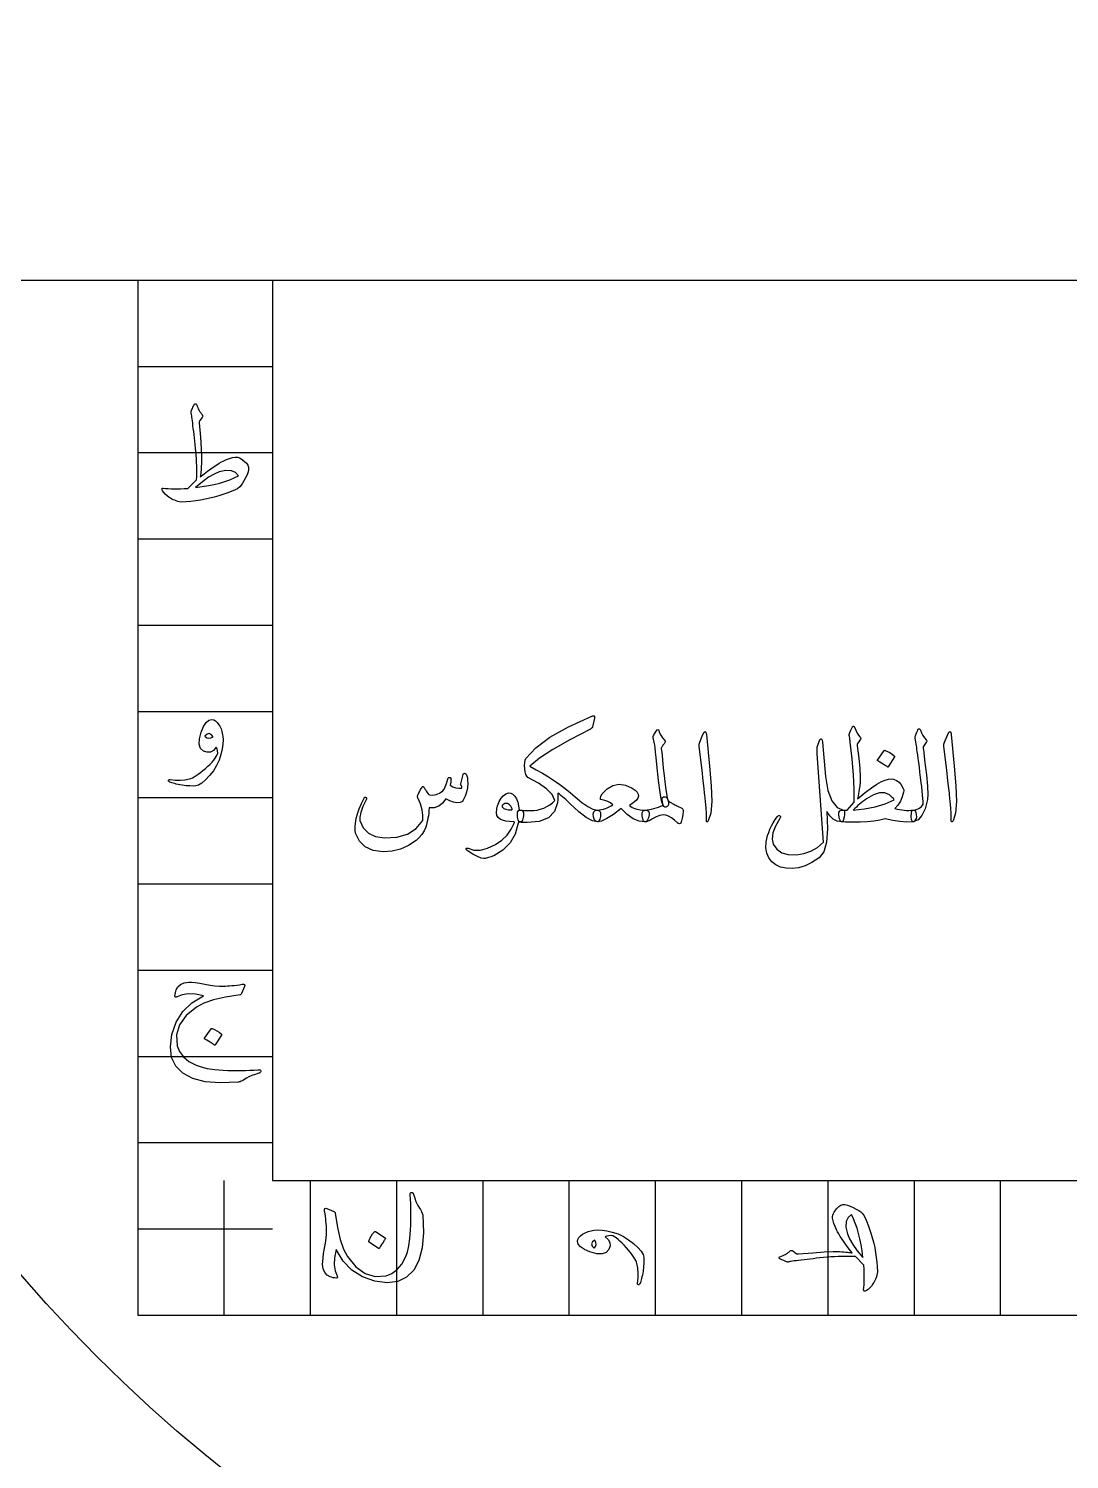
# Model space of a CAD drawing. Header units: millimetres. Extents: x -75 to 75, y -75 to 98.
# Drawn here: x -38.06 to -3.45, y -39.22 to 8.37 of the extents above; entities that cross this region are included whole.
import ezdxf

# ---------------------------------------------------------------- set-up
doc = ezdxf.new("R2010")
doc.units = ezdxf.units.MM
for name, color, linetype in [('CUT_OUTER', 1, 'Continuous'), ('ENGRAVE', 7, 'Continuous'), ('TEXT', 5, 'Continuous')]:
    doc.layers.add(name, color=color, linetype=linetype)

msp = doc.modelspace()

# ---------------------------------------------------------------- linework, layer by layer
at = {"layer": 'CUT_OUTER'}
msp.add_arc((0, 0), 75, 178.943758, 5.27344, dxfattribs=at)
at = {"layer": 'ENGRAVE'}
for points in [[(-50.625, 0), (50.625, 0)], [(-34.425, 0), (-34.425, -34.425), (34.425, -34.425), (34.425, 0)], [(-34.425, 0), (-29.9498, 0)], [(-29.9498, 0), (-29.9498, -29.9498), (29.9498, -29.9498), (29.9498, 0)], [(-34.425, -2.8688), (-29.9498, -2.8688)], [(-34.425, -5.7375), (-29.9498, -5.7375)], [(-34.425, -8.6063), (-29.9498, -8.6063)], [(-34.425, -11.475), (-29.9498, -11.475)], [(-34.425, -14.3438), (-29.9498, -14.3438)], [(-34.425, -17.2125), (-29.9498, -17.2125)], [(-34.425, -20.0813), (-29.9498, -20.0813)], [(-34.425, -22.95), (-29.9498, -22.95)], [(-34.425, -25.8188), (-29.9498, -25.8188)], [(-34.425, -28.6875), (-29.9498, -28.6875)], [(-31.5563, -34.425), (-31.5563, -29.9498)], [(-28.6875, -34.425), (-28.6875, -29.9498)], [(-25.8188, -34.425), (-25.8188, -29.9498)], [(-22.95, -34.425), (-22.95, -29.9498)], [(-20.0813, -34.425), (-20.0813, -29.9498)], [(-17.2125, -34.425), (-17.2125, -29.9498)], [(-14.3438, -34.425), (-14.3438, -29.9498)], [(-11.475, -34.425), (-11.475, -29.9498)], [(-8.6063, -34.425), (-8.6063, -29.9498)], [(-5.7375, -34.425), (-5.7375, -29.9498)], [(-34.425, -31.5563), (-29.9498, -31.5563)]]:
    msp.add_lwpolyline(points, dxfattribs=at)
for radius in [73.5, 73.5, 71.5312, 67.875, 67.875, 64.9875, 59.625, 59.625, 56.475, 50.625, 50.625]:
    msp.add_circle((0, 0), radius, dxfattribs=at)
at = {"layer": 'TEXT'}
for points in [[(-32.6508, -4.3533), (-32.6302, -4.3062), (-32.6118, -4.2645), (-32.5956, -4.2283), (-32.5815, -4.1974), (-32.5698, -4.1722), (-32.5609, -4.153), (-32.5547, -4.1398), (-32.5512, -4.1324), (-32.5439, -4.123), (-32.5349, -4.1162), (-32.5244, -4.1121), (-32.5122, -4.1108), (-32.5022, -4.1124), (-32.4938, -4.1173), (-32.487, -4.1254), (-32.4819, -4.1368), (-32.4591, -4.192), (-32.4386, -4.2407), (-32.4202, -4.2829), (-32.4039, -4.3187), (-32.3946, -4.3344), (-32.3839, -4.3512), (-32.3718, -4.369), (-32.3584, -4.388), (-32.3434, -4.408), (-32.3265, -4.4291), (-32.3077, -4.4513), (-32.287, -4.4746), (-32.274, -4.4981), (-32.2697, -4.5211), (-32.274, -4.5436), (-32.287, -4.5655), (-32.3693, -4.6738), (-32.3804, -4.6914), (-32.3877, -4.7095), (-32.3912, -4.7282), (-32.3909, -4.7474), (-32.3487, -5.2241), (-32.3216, -5.6104), (-32.3097, -5.9062), (-32.313, -6.1117), (-32.3174, -6.1884), (-32.3222, -6.2584), (-32.3272, -6.3216), (-32.3325, -6.378), (-32.338, -6.4279), (-32.3438, -6.4717), (-32.3499, -6.5092), (-32.3563, -6.5404), (-32.2268, -6.4413), (-32.1067, -6.352), (-31.9961, -6.2724), (-31.895, -6.2026), (-31.8037, -6.1422), (-31.7223, -6.0911), (-31.651, -6.0491), (-31.5897, -6.0164), (-31.4806, -5.9677), (-31.3786, -5.9298), (-31.2836, -5.9027), (-31.1956, -5.8865), (-31.149, -5.8851), (-31.1003, -5.894), (-31.0494, -5.9133), (-30.9964, -5.9428), (-30.8914, -6.0172), (-30.8145, -6.0889), (-30.7658, -6.1579), (-30.7452, -6.2243), (-30.7465, -6.2982), (-30.7636, -6.3813), (-30.7963, -6.4736), (-30.8448, -6.5751), (-30.8989, -6.6749), (-30.9487, -6.758), (-30.9942, -6.8244), (-31.0354, -6.8739), (-31.1198, -6.9364), (-31.2649, -7.0071), (-31.4706, -7.0858), (-31.737, -7.1727), (-31.8854, -7.2158), (-32.0363, -7.2539), (-32.1897, -7.2872), (-32.3455, -7.3156), (-32.5031, -7.3395), (-32.6621, -7.359), (-32.8225, -7.3741), (-32.9843, -7.3849), (-33.0434, -7.373), (-33.0996, -7.359), (-33.1528, -7.3427), (-33.203, -7.3243), (-33.2507, -7.3037), (-33.2966, -7.281), (-33.3406, -7.2561), (-33.3827, -7.229), (-33.4566, -7.1749), (-33.518, -7.1208), (-33.567, -7.0666), (-33.6036, -7.0125), (-33.6236, -6.9676), (-33.6274, -6.9367), (-33.6149, -6.9199), (-33.5863, -6.9172), (-33.5052, -6.9268), (-33.4179, -6.934), (-33.3244, -6.9387), (-33.2246, -6.941), (-33.1187, -6.9409), (-33.0065, -6.9383), (-32.888, -6.9333), (-32.7634, -6.9259), (-32.4775, -6.6444), (-32.4723, -6.5312), (-32.4694, -6.417), (-32.469, -6.3017), (-32.471, -6.1853), (-32.4752, -6.0675), (-32.4813, -5.9482), (-32.4893, -5.8272), (-32.4992, -5.7046), (-32.5103, -5.5832), (-32.5219, -5.4658), (-32.5341, -5.3525), (-32.5468, -5.2433), (-32.5596, -5.1379), (-32.5717, -5.036), (-32.5834, -4.9376), (-32.5945, -4.8427), (-32.6049, -4.7549), (-32.6145, -4.6776), (-32.6233, -4.6109), (-32.6313, -4.5547), (-32.6385, -4.5088), (-32.6448, -4.473), (-32.6504, -4.4471), (-32.6551, -4.4313), (-32.6581, -4.4134), (-32.6584, -4.3945), (-32.6559, -4.3744), (-32.6508, -4.3533)], [(-31.724, -6.3802), (-31.8915, -6.4497), (-32.078, -6.5588), (-32.2835, -6.7074), (-32.5079, -6.8955), (-32.2904, -6.8686), (-32.084, -6.8355), (-31.8887, -6.7961), (-31.7045, -6.7505), (-31.5317, -6.6992), (-31.3705, -6.6427), (-31.2209, -6.5812), (-31.083, -6.5144), (-31.1767, -6.3989), (-31.3147, -6.3379), (-31.4971, -6.3317), (-31.724, -6.3802)], [(-32.3216, -15.0297), (-32.2426, -14.8462), (-32.1571, -14.7157), (-32.065, -14.6383), (-31.9665, -14.614), (-31.9048, -14.6248), (-31.8452, -14.6573), (-31.7879, -14.7114), (-31.7326, -14.7872), (-31.7061, -14.8311), (-31.6828, -14.876), (-31.6628, -14.922), (-31.646, -14.9691), (-31.6317, -15.0176), (-31.6189, -15.0676), (-31.6078, -15.1193), (-31.5984, -15.1727), (-31.5894, -15.2915), (-31.5973, -15.4314), (-31.6219, -15.5925), (-31.6633, -15.7746), (-31.7245, -15.9633), (-31.8084, -16.1439), (-31.9151, -16.3163), (-32.0445, -16.4806), (-32.1801, -16.6238), (-32.3011, -16.7285), (-32.4074, -16.7948), (-32.4992, -16.8227), (-32.5929, -16.8276), (-32.7006, -16.8249), (-32.8224, -16.8146), (-32.9583, -16.7967), (-33.0272, -16.7855), (-33.0909, -16.7735), (-33.1495, -16.7606), (-33.203, -16.7469), (-33.2516, -16.733), (-33.2955, -16.7193), (-33.3349, -16.7059), (-33.3697, -16.6928), (-33.3903, -16.6814), (-33.4044, -16.669), (-33.4119, -16.6554), (-33.413, -16.6408), (-33.4062, -16.6262), (-33.3946, -16.617), (-33.3781, -16.6132), (-33.3567, -16.6148), (-33.1897, -16.6311), (-33.0265, -16.6322), (-32.8671, -16.6181), (-32.7114, -16.5889), (-32.6634, -16.574), (-32.6102, -16.551), (-32.5518, -16.5198), (-32.4884, -16.4806), (-32.4198, -16.4332), (-32.346, -16.3777), (-32.2671, -16.3141), (-32.183, -16.2424), (-32.1008, -16.1682), (-32.0271, -16.0973), (-31.9622, -16.0296), (-31.9059, -15.9652), (-31.8585, -15.9038), (-31.8203, -15.845), (-31.7914, -15.789), (-31.7716, -15.7357), (-31.783, -15.655), (-31.7954, -15.5949), (-31.809, -15.5554), (-31.8236, -15.5364), (-31.9116, -15.6401), (-32.0109, -15.6956), (-32.1216, -15.7029), (-32.2437, -15.662), (-32.3444, -15.5738), (-32.3909, -15.439), (-32.3833, -15.2576), (-32.3216, -15.0297)], [(-21.7123, -17.6239), (-21.7034, -17.6247), (-21.6852, -17.6272), (-21.6579, -17.6312), (-21.6213, -17.6369), (-21.5982, -17.639), (-21.5721, -17.6407), (-21.543, -17.6422), (-21.5109, -17.6434), (-21.4756, -17.6444), (-21.4367, -17.645), (-21.3944, -17.6455), (-21.3485, -17.6456), (-21.2543, -17.6402), (-21.1536, -17.6239), (-21.0464, -17.5969), (-20.9327, -17.559), (-20.8234, -17.5105), (-20.7248, -17.4518), (-20.6371, -17.3828), (-20.5603, -17.3034), (-20.6553, -17.108), (-20.8364, -16.9158), (-21.1035, -16.7269), (-21.4568, -16.5412), (-21.496, -16.5022), (-21.5271, -16.4416), (-21.5502, -16.3593), (-21.565, -16.2554), (-21.5705, -16.1382), (-21.565, -16.0421), (-21.5488, -15.9671), (-21.5217, -15.9132), (-21.1983, -15.5589), (-20.7259, -15.2062), (-20.1047, -14.8551), (-19.3346, -14.5057), (-19.3162, -14.5), (-19.3, -14.496), (-19.2859, -14.4935), (-19.274, -14.4927), (-19.2588, -14.4954), (-19.248, -14.5035), (-19.2415, -14.5171), (-19.2394, -14.536), (-19.2396, -14.5482), (-19.2404, -14.5587), (-19.2418, -14.5677), (-19.2437, -14.575), (-19.3043, -14.8522), (-19.3135, -14.8749), (-19.3281, -14.8955), (-19.3482, -14.9139), (-19.3736, -14.9301), (-20.0636, -15.2853), (-20.6307, -15.6101), (-21.0748, -15.9046), (-21.3961, -16.1688), (-21.1793, -16.2833), (-20.9706, -16.4015), (-20.7701, -16.5236), (-20.5776, -16.6495), (-20.393, -16.7791), (-20.216, -16.9126), (-20.0465, -17.0498), (-19.8847, -17.1908), (-19.6662, -17.3725), (-19.47, -17.5059), (-19.2959, -17.5912), (-19.1441, -17.6283), (-19.0986, -17.6413), (-19.0661, -17.6672), (-19.0466, -17.7062), (-19.0401, -17.7582), (-19.042, -17.798), (-19.0477, -17.8394), (-19.0572, -17.8824), (-19.0705, -17.9271), (-19.0864, -17.9669), (-19.104, -17.9953), (-19.1232, -18.0124), (-19.1441, -18.018), (-19.3127, -17.9807), (-19.5198, -17.8686), (-19.7653, -17.6819), (-20.0492, -17.4204), (-20.0993, -17.3711), (-20.1499, -17.3229), (-20.2011, -17.2758), (-20.2528, -17.2298), (-20.305, -17.1852), (-20.3578, -17.1421), (-20.4111, -17.1007), (-20.465, -17.0609), (-20.4615, -17.104), (-20.4596, -17.1465), (-20.4593, -17.1884), (-20.4607, -17.2298), (-20.4631, -17.2704), (-20.4661, -17.3099), (-20.4696, -17.3484), (-20.4737, -17.3857), (-20.5727, -17.6737), (-20.7747, -17.8795), (-21.0794, -18.0029), (-21.4871, -18.044), (-21.523, -18.0438), (-21.5569, -18.0429), (-21.589, -18.0416), (-21.6192, -18.0397), (-21.6475, -18.0373), (-21.6739, -18.0343), (-21.6984, -18.0308), (-21.721, -18.0267), (-21.7588, -18.0018), (-21.7859, -17.9488), (-21.8022, -17.8675), (-21.8076, -17.7582), (-21.8016, -17.6995), (-21.7838, -17.6575), (-21.754, -17.6323), (-21.7123, -17.6239)], [(-31.9275, -15.19), (-31.9914, -15.1126), (-32.0574, -15.0839), (-32.1257, -15.1039), (-32.196, -15.1727), (-32.1387, -15.2192), (-32.0748, -15.2376), (-32.0044, -15.2279), (-31.9275, -15.19)], [(-16.983, -15.9565), (-16.9556, -16.2294), (-16.9299, -16.4719), (-16.9058, -16.6841), (-16.8834, -16.866), (-16.8625, -17.0173), (-16.8433, -17.1378), (-16.8257, -17.2274), (-16.8097, -17.2861), (-16.7864, -17.3619), (-16.7816, -17.4247), (-16.7951, -17.4745), (-16.8271, -17.5113), (-16.8663, -17.5316), (-16.9018, -17.5319), (-16.9334, -17.5121), (-16.9613, -17.4724), (-17.0103, -17.3205), (-17.062, -17.0425), (-17.1164, -16.6384), (-17.1735, -16.1081), (-17.1938, -15.8799), (-17.2114, -15.6978), (-17.2263, -15.5616), (-17.2385, -15.4715), (-17.2861, -15.2723), (-17.2924, -15.2371), (-17.2937, -15.2051), (-17.2902, -15.1764), (-17.2818, -15.151), (-17.2447, -15.0887), (-17.2157, -15.0406), (-17.1949, -15.0065), (-17.1822, -14.9864), (-17.1562, -14.9569), (-17.1345, -14.9464), (-17.1172, -14.9548), (-17.1042, -14.9821), (-17.0807, -15.0595), (-17.0403, -15.1402), (-16.9832, -15.2241), (-16.9093, -15.3112), (-16.8958, -15.3286), (-16.8898, -15.3459), (-16.8915, -15.3632), (-16.9007, -15.3805), (-16.9154, -15.4015), (-16.9294, -15.4211), (-16.9425, -15.4394), (-16.9548, -15.4563), (-16.9663, -15.4719), (-16.977, -15.4861), (-16.9869, -15.499), (-16.996, -15.5105), (-17.0089, -15.53), (-17.0176, -15.5494), (-17.0219, -15.5689), (-17.0219, -15.5884), (-17.0163, -15.6309), (-17.0079, -15.7064), (-16.9968, -15.815), (-16.983, -15.9565)], [(-15.6361, -15.1164), (-15.5946, -15.0362), (-15.5613, -15.0081), (-15.5362, -15.0319), (-15.5191, -15.1077), (-15.4195, -16.1688), (-15.3602, -16.82), (-15.347, -17.3403), (-15.3797, -17.7295), (-15.4585, -17.9877), (-15.4728, -18.0088), (-15.4856, -18.0202), (-15.4967, -18.0218), (-15.5061, -18.0137), (-15.5137, -18.001), (-15.5191, -17.9845), (-15.5224, -17.9642), (-15.5235, -17.9401), (-15.5235, -17.7525), (-15.5321, -17.5536), (-15.5494, -17.3432), (-15.5754, -17.1216), (-15.5811, -17.0636), (-15.5982, -16.9072), (-15.6266, -16.6522), (-15.6664, -16.2987), (-15.7617, -15.5148), (-15.7638, -15.4731), (-15.7617, -15.4347), (-15.7552, -15.3995), (-15.7443, -15.3675)], [(-9.5815, -17.9141), (-9.7553, -17.9617), (-9.9518, -17.9964), (-10.171, -18.018), (-10.413, -18.0267), (-10.5344, -18.0283), (-10.6431, -18.0289), (-10.739, -18.0283), (-10.8223, -18.0267), (-10.8928, -18.0245), (-10.9506, -18.0224), (-10.9956, -18.0202), (-11.028, -18.018), (-11.045, -18.0086), (-11.0616, -17.9888), (-11.0775, -17.9588), (-11.093, -17.9184), (-11.123, -17.7964), (-11.1222, -17.7073), (-11.0905, -17.6513), (-11.028, -17.6283), (-10.8418, -17.6239), (-10.6036, -17.3684), (-10.6038, -17.1551), (-10.609, -16.931), (-10.619, -16.696), (-10.6339, -16.4503), (-10.6536, -16.1939), (-10.6783, -15.9273), (-10.7078, -15.6504), (-10.7422, -15.3632), (-10.7464, -15.3221), (-10.7503, -15.2853), (-10.7539, -15.2528), (-10.7573, -15.2246), (-10.7607, -15.2008), (-10.7644, -15.1813), (-10.7683, -15.1662), (-10.7725, -15.1553), (-10.7725, -15.1142), (-10.7551, -15.0514), (-10.7205, -14.9669), (-10.6685, -14.8608), (-10.6615, -14.8495), (-10.6534, -14.8413), (-10.6442, -14.8365), (-10.6339, -14.8348), (-10.6236, -14.8367), (-10.6144, -14.8424), (-10.6063, -14.8519), (-10.5992, -14.8652), (-10.5538, -14.9732), (-10.5083, -15.0633), (-10.4628, -15.1356), (-10.4173, -15.19), (-10.3978, -15.2149), (-10.3914, -15.2419), (-10.3978, -15.2712), (-10.4173, -15.3026), (-10.491, -15.3979), (-10.4999, -15.4136), (-10.505, -15.4347), (-10.5064, -15.4612), (-10.504, -15.4931), (-10.456, -15.9024), (-10.4249, -16.2467), (-10.4106, -16.5261), (-10.413, -16.7404), (-10.4163, -16.7787), (-10.4217, -16.8243), (-10.4292, -16.8773), (-10.439, -16.9375), (-10.4506, -17.0048), (-10.4639, -17.0788), (-10.4788, -17.1596), (-10.4953, -17.2471), (-10.246, -17.0444), (-10.0308, -16.8823), (-9.8497, -16.7607), (-9.7027, -16.6798), (-9.5753, -16.6276), (-9.4656, -16.5964), (-9.3739, -16.5864), (-9.3, -16.5975), (-9.2033, -16.6378), (-9.117, -16.7025), (-9.0409, -16.7916), (-8.9752, -16.905), (-8.9665, -16.9275), (-8.9622, -16.9559), (-8.9622, -16.9903), (-8.9665, -17.0306), (-9.0076, -17.1895), (-9.0704, -17.3327), (-9.1549, -17.4602), (-9.261, -17.572), (-9.1792, -17.5919), (-9.0986, -17.6082), (-9.019, -17.6211), (-8.9405, -17.6304), (-8.8631, -17.636), (-8.7868, -17.6375), (-8.7115, -17.6349), (-8.6373, -17.6283), (-8.6097, -17.6299), (-8.5875, -17.6434), (-8.5708, -17.6689), (-8.5594, -17.7062), (-8.545, -17.7844), (-8.541, -17.8502), (-8.5472, -17.9035), (-8.5637, -17.9444), (-8.5862, -17.9766), (-8.6059, -17.9996), (-8.623, -18.0134), (-8.6373, -18.018), (-8.8555, -18.0245), (-9.0856, -18.0094), (-9.3276, -17.9726), (-9.5815, -17.9141)], [(-8.5724, -15.1597), (-8.5431, -15.089), (-8.5204, -15.033), (-8.5042, -14.9916), (-8.4944, -14.9648), (-8.4868, -14.9477), (-8.4771, -14.9355), (-8.4652, -14.9282), (-8.4511, -14.9258), (-8.4351, -14.9285), (-8.4219, -14.9366), (-8.4113, -14.9502), (-8.4035, -14.9691), (-8.3675, -15.0619), (-8.3244, -15.1456), (-8.2744, -15.22), (-8.2172, -15.2853), (-8.2013, -15.3061), (-8.1967, -15.3296), (-8.2034, -15.3559), (-8.2216, -15.3849), (-8.3169, -15.5191), (-8.3104, -15.5792), (-8.3039, -15.6382), (-8.2974, -15.6961), (-8.2909, -15.753), (-8.2844, -15.8088), (-8.2779, -15.8634), (-8.2714, -15.917), (-8.2649, -15.9695), (-8.2051, -16.4557), (-8.1685, -16.8357), (-8.1553, -17.1096), (-8.1653, -17.2775), (-8.247, -17.582), (-8.3537, -17.8069), (-8.4852, -17.9523), (-8.6417, -18.018), (-8.646, -18.018), (-8.6503, -18.018), (-8.6547, -18.018), (-8.659, -18.018), (-8.6847, -17.9937), (-8.7012, -17.9379), (-8.7085, -17.8508), (-8.7066, -17.7322), (-8.7026, -17.6884), (-8.6904, -17.6564), (-8.6701, -17.6364), (-8.6417, -17.6283), (-8.5318, -17.6063), (-8.4403, -17.5666), (-8.3672, -17.5089), (-8.3125, -17.4334), (-8.3162, -17.3427), (-8.3228, -17.2396), (-8.3324, -17.124), (-8.345, -16.996), (-8.3603, -16.856), (-8.378, -16.7047), (-8.3982, -16.542), (-8.4208, -16.368), (-8.4416, -16.1969), (-8.4609, -16.0432), (-8.4785, -15.9067), (-8.4944, -15.7876), (-8.5082, -15.6859), (-8.5193, -15.6014), (-8.5277, -15.5343), (-8.5334, -15.4845), (-8.5767, -15.2376), (-8.5781, -15.2133), (-8.5778, -15.1921), (-8.5759, -15.1743), (-8.5724, -15.1597)], [(-7.4983, -15.1164), (-7.4569, -15.0362), (-7.4236, -15.0081), (-7.3984, -15.0319), (-7.3814, -15.1077), (-7.2818, -16.1688), (-7.2225, -16.82), (-7.2092, -17.3403), (-7.242, -17.7295), (-7.3208, -17.9877), (-7.3351, -18.0088), (-7.3478, -18.0202), (-7.3589, -18.0218), (-7.3684, -18.0137), (-7.376, -18.001), (-7.3814, -17.9845), (-7.3846, -17.9642), (-7.3857, -17.9401), (-7.3857, -17.7525), (-7.3944, -17.5536), (-7.4117, -17.3432), (-7.4377, -17.1216), (-7.4434, -17.0636), (-7.4604, -16.9072), (-7.4888, -16.6522), (-7.5286, -16.2987), (-7.6239, -15.5148), (-7.6261, -15.4731), (-7.6239, -15.4347), (-7.6174, -15.3995), (-7.6066, -15.3675)], [(-11.5564, -16.5109), (-11.4792, -16.9765), (-11.3517, -17.3208), (-11.1739, -17.5438), (-10.9457, -17.6456), (-10.9311, -17.6672), (-10.9262, -17.7106), (-10.9311, -17.7755), (-10.9457, -17.8621), (-10.9603, -17.9303), (-10.9782, -17.9791), (-10.9993, -18.0083), (-11.0237, -18.018), (-11.1715, -17.9964), (-11.303, -17.9314), (-11.4183, -17.8232), (-11.5174, -17.6716), (-11.4944, -18.2454), (-11.5293, -18.6937), (-11.6221, -19.0163), (-11.7729, -19.2134), (-12.0122, -19.369), (-12.2406, -19.4808), (-12.4583, -19.5487), (-12.6651, -19.5728), (-12.8716, -19.5617), (-13.0538, -19.5198), (-13.2116, -19.447), (-13.345, -19.3433), (-13.4476, -19.2128), (-13.5128, -19.0596), (-13.5407, -18.8837), (-13.5312, -18.685), (-13.5122, -18.5789), (-13.4852, -18.4728), (-13.4504, -18.3667), (-13.4078, -18.2606), (-13.3571, -18.1545), (-13.2979, -18.0484), (-13.2304, -17.9423), (-13.1545, -17.8361), (-13.1431, -17.8248), (-13.1306, -17.8167), (-13.1171, -17.8118), (-13.1025, -17.8102), (-13.0903, -17.8118), (-13.0798, -17.8167), (-13.0708, -17.8248), (-13.0635, -17.8361), (-13.0594, -17.85), (-13.0603, -17.8654), (-13.0659, -17.8824), (-13.0765, -17.9011), (-13.2251, -18.158), (-13.3115, -18.3873), (-13.3355, -18.5889), (-13.2974, -18.763), (-13.1856, -18.9311), (-13.0191, -19.0455), (-12.798, -19.1065), (-12.5221, -19.1138), (-12.278, -19.0748), (-12.0479, -18.9925), (-11.8319, -18.8669), (-11.63, -18.698), (-11.8379, -15.753), (-11.8425, -15.6826), (-11.8433, -15.6231), (-11.8403, -15.5743), (-11.8335, -15.5364), (-11.7513, -15.2766), (-11.7199, -15.2544), (-11.6949, -15.2614), (-11.6765, -15.2977), (-11.6646, -15.3632)], [(-9.6161, -15.649), (-9.6107, -15.6436), (-9.6031, -15.6404), (-9.5934, -15.6393), (-9.5815, -15.6404), (-9.4973, -15.6745), (-9.418, -15.7162), (-9.3435, -15.7654), (-9.274, -15.8223), (-9.2672, -15.8309), (-9.2642, -15.8396), (-9.2651, -15.8483), (-9.2697, -15.8569), (-9.4732, -16.1861), (-9.4808, -16.1939), (-9.4905, -16.1958), (-9.5024, -16.1918), (-9.5165, -16.1817), (-9.5287, -16.1731), (-9.5479, -16.1601), (-9.5742, -16.1428), (-9.6075, -16.1211), (-9.6483, -16.0951), (-9.6973, -16.0648), (-9.7544, -16.0302), (-9.8197, -15.9912), (-9.8283, -15.9847), (-9.8327, -15.9782), (-9.8327, -15.9717), (-9.8283, -15.9652)], [(-23.6136, -16.4459), (-23.606, -16.427), (-23.5962, -16.4135), (-23.5843, -16.4053), (-23.5702, -16.4026), (-23.5521, -16.4048), (-23.5367, -16.4113), (-23.524, -16.4221), (-23.5139, -16.4373), (-23.4893, -16.4914), (-23.4717, -16.5585), (-23.4612, -16.6387), (-23.4576, -16.7318), (-23.4671, -16.8839), (-23.4955, -17.0284), (-23.5429, -17.1654), (-23.6092, -17.2948), (-23.632, -17.3259), (-23.6569, -17.35), (-23.6839, -17.3671), (-23.7132, -17.3771), (-23.819, -17.3838), (-23.933, -17.3652), (-24.055, -17.321), (-24.1852, -17.2515), (-24.2949, -17.4017), (-24.4245, -17.5016), (-24.5742, -17.5511), (-24.7439, -17.5503), (-24.7495, -17.6417), (-24.7574, -17.7295), (-24.7679, -17.8138), (-24.7807, -17.8946), (-24.796, -17.9724), (-24.8137, -18.0478), (-24.8339, -18.1208), (-24.8565, -18.1913), (-24.909, -18.3185), (-24.9799, -18.436), (-25.0693, -18.5437), (-25.177, -18.6417), (-25.429, -18.8095), (-25.6956, -18.9275), (-25.9769, -18.9957), (-26.2727, -19.0141), (-26.6059, -18.9689), (-26.8693, -18.8507), (-27.0628, -18.6593), (-27.1865, -18.3948), (-27.2033, -18.2996), (-27.206, -18.1869), (-27.1947, -18.057), (-27.1692, -17.9098), (-27.1283, -17.7484), (-27.0707, -17.5806), (-26.9962, -17.4063), (-26.905, -17.2255), (-26.8977, -17.2141), (-26.8888, -17.206), (-26.8782, -17.2011), (-26.866, -17.1995), (-26.8539, -17.2006), (-26.8433, -17.2038), (-26.8344, -17.2093), (-26.8271, -17.2168), (-26.8222, -17.2279), (-26.8206, -17.2396), (-26.8222, -17.2517), (-26.8271, -17.2645), (-26.9429, -17.5051), (-27.0176, -17.703), (-27.0512, -17.8581), (-27.0436, -17.9704), (-26.9343, -18.2181), (-26.7621, -18.3981), (-26.5272, -18.5104), (-26.2294, -18.5551), (-25.8131, -18.5285), (-25.4607, -18.423), (-25.1721, -18.2384), (-24.9475, -17.9747), (-24.9483, -17.801), (-24.9767, -17.6174), (-25.0327, -17.4242), (-25.1164, -17.2212), (-25.1269, -17.2006), (-25.1326, -17.1822), (-25.1334, -17.1659), (-25.1294, -17.1519), (-25.1061, -17.1036), (-25.0839, -17.0582), (-25.0628, -17.0159), (-25.0427, -16.9765), (-25.0238, -16.9406), (-25.0059, -16.9088), (-24.9891, -16.8811), (-24.9734, -16.8574), (-24.9645, -16.8474), (-24.955, -16.8433), (-24.945, -16.8452), (-24.9345, -16.853), (-24.9291, -16.859), (-24.9215, -16.8682), (-24.9117, -16.8806), (-24.8998, -16.8963), (-24.8863, -16.9153), (-24.8717, -16.9375), (-24.856, -16.9629), (-24.8392, -16.9916), (-24.8051, -17.0468), (-24.7764, -17.0869), (-24.7531, -17.1118), (-24.7353, -17.1216), (-24.6226, -17.131), (-24.51, -17.1118), (-24.3974, -17.0639), (-24.2848, -16.9873), (-24.244, -16.9364), (-24.2036, -16.853), (-24.1638, -16.7372), (-24.1246, -16.5889), (-24.1208, -16.5748), (-24.1138, -16.5629), (-24.1035, -16.5531), (-24.0899, -16.5455), (-24.0772, -16.5407), (-24.065, -16.539), (-24.0534, -16.5407), (-24.0423, -16.5455), (-24.0258, -16.5726), (-24.0196, -16.6235), (-24.0236, -16.6982), (-24.038, -16.7967), (-23.9505, -16.8503), (-23.8572, -16.8855), (-23.7578, -16.9023), (-23.6525, -16.9007), (-23.6539, -16.869), (-23.6579, -16.8433), (-23.6647, -16.8235), (-23.6742, -16.8097), (-23.685, -16.7967), (-23.6915, -16.7837), (-23.6937, -16.7707), (-23.6915, -16.7578)], [(-21.7773, -18.0657), (-21.8788, -18.4222), (-22.049, -18.7207), (-22.288, -18.9614), (-22.5958, -19.1441), (-22.6388, -19.1626), (-22.6813, -19.1793), (-22.7233, -19.194), (-22.7647, -19.2069), (-22.8053, -19.2176), (-22.8448, -19.2258), (-22.8833, -19.2316), (-22.9206, -19.235), (-23.0137, -19.2218), (-23.1372, -19.1733), (-23.2909, -19.0897), (-23.475, -18.9708), (-23.4947, -18.9538), (-23.5064, -18.9373), (-23.5099, -18.9213), (-23.5053, -18.9059), (-23.495, -18.894), (-23.4815, -18.8886), (-23.4647, -18.8896), (-23.4446, -18.8972), (-23.2533, -18.9592), (-23.0386, -18.9589), (-22.8007, -18.8964), (-22.5395, -18.7716), (-22.3262, -18.6268), (-22.1497, -18.4565), (-22.01, -18.2608), (-21.9072, -18.0397), (-21.908, -18.0318), (-21.9104, -18.0256), (-21.9145, -18.021), (-21.9202, -18.018), (-22.0693, -18.0094), (-22.1963, -17.9921), (-22.301, -17.9661), (-22.3836, -17.9314), (-22.4475, -17.8778), (-22.4875, -17.8037), (-22.5038, -17.7089), (-22.4962, -17.5936), (-22.4937, -17.5783), (-22.4908, -17.5628), (-22.4872, -17.5469), (-22.4832, -17.5308), (-22.4786, -17.5142), (-22.4734, -17.4967), (-22.4678, -17.4784), (-22.4615, -17.4594), (-22.4106, -17.3357), (-22.3489, -17.2331), (-22.2764, -17.1516), (-22.193, -17.0912), (-22.1078, -17.0582), (-22.0295, -17.0588), (-21.9583, -17.0929), (-21.8942, -17.1605), (-21.8382, -17.2547), (-21.7957, -17.3641), (-21.7667, -17.4886), (-21.7513, -17.6283), (-21.7427, -17.6281), (-21.7345, -17.6277), (-21.7265, -17.627), (-21.7188, -17.6261), (-21.7111, -17.6252), (-21.7031, -17.6245), (-21.6948, -17.6241), (-21.6863, -17.6239), (-21.6571, -17.6302), (-21.6343, -17.6488), (-21.6181, -17.68), (-21.6084, -17.7235), (-21.6043, -17.7715), (-21.6051, -17.8199), (-21.6108, -17.8689), (-21.6213, -17.9184), (-21.6351, -17.962), (-21.6506, -17.9931), (-21.6676, -18.0118), (-21.6863, -18.018), (-21.7686, -18.018), (-21.7691, -18.0259), (-21.7708, -18.0365), (-21.7735, -18.0497), (-21.7773, -18.0657)], [(-17.559, -17.6283), (-17.4956, -17.6377), (-17.4529, -17.6662), (-17.4307, -17.7135), (-17.429, -17.7798), (-17.4502, -17.8824), (-17.4788, -17.9563), (-17.5151, -18.0015), (-17.559, -18.018), (-17.7585, -17.9999), (-17.9585, -17.9195), (-18.1591, -17.7769), (-18.3602, -17.572), (-18.6138, -17.7687), (-18.829, -17.9087), (-19.0058, -17.9918), (-19.1441, -18.018), (-19.1898, -18.0078), (-19.2274, -17.9769), (-19.2569, -17.9255), (-19.2783, -17.8535), (-19.2846, -17.7582), (-19.2643, -17.6889), (-19.2174, -17.6456), (-19.1441, -17.6283), (-19.0774, -17.6218), (-19.0114, -17.6109), (-18.9463, -17.5958), (-18.8821, -17.5763), (-18.8186, -17.5522), (-18.7559, -17.5232), (-18.6941, -17.4894), (-18.633, -17.4507), (-18.708, -17.3895), (-18.7987, -17.3403), (-18.9051, -17.3029), (-19.0271, -17.2775), (-19.0382, -17.2729), (-19.0455, -17.2634), (-19.0491, -17.249), (-19.0488, -17.2298), (-19.0282, -17.1635), (-18.9838, -17.0902), (-18.9156, -17.0098), (-18.8236, -16.9223), (-18.6317, -16.8073), (-18.4284, -16.7653), (-18.2137, -16.7965), (-17.9877, -16.9007), (-17.8919, -16.9673), (-17.8253, -17.0328), (-17.788, -17.0972), (-17.7798, -17.1605), (-17.8037, -17.2287), (-17.8621, -17.3034), (-17.9552, -17.3847), (-18.083, -17.4724), (-17.9918, -17.5406), (-17.874, -17.5893), (-17.7298, -17.6185), (-17.559, -17.6283)], [(-9.4386, -17.1216), (-9.5882, -17.0533), (-9.7645, -17.0523), (-9.9672, -17.1183), (-10.1965, -17.2515), (-10.2564, -17.2934), (-10.315, -17.337), (-10.3723, -17.3822), (-10.4282, -17.429), (-10.4827, -17.477), (-10.5359, -17.5254), (-10.5877, -17.5744), (-10.6382, -17.6239), (-10.2625, -17.5866), (-9.9106, -17.5178), (-9.5826, -17.4177), (-9.2783, -17.2861), (-9.3046, -17.2466), (-9.34, -17.206), (-9.3847, -17.1643), (-9.4386, -17.1216)], [(-21.9851, -17.5806), (-22.0306, -17.5013), (-22.0804, -17.4453), (-22.1346, -17.4125), (-22.193, -17.4031), (-22.2279, -17.4123), (-22.2591, -17.4269), (-22.2864, -17.4469), (-22.31, -17.4724), (-22.3175, -17.4859), (-22.3186, -17.5005), (-22.3132, -17.5162), (-22.3013, -17.533), (-22.2566, -17.5722), (-22.1919, -17.599), (-22.1072, -17.6134), (-22.0025, -17.6153), (-21.9916, -17.6131), (-21.9851, -17.6066), (-21.983, -17.5958), (-21.9851, -17.5806)], [(-16.9483, -17.1865), (-16.8974, -17.1822), (-16.8574, -17.1952), (-16.8281, -17.2255), (-16.8097, -17.2731), (-16.8013, -17.2967), (-16.7848, -17.3197), (-16.7602, -17.3422), (-16.7274, -17.3641), (-16.7069, -17.3756), (-16.6841, -17.3884), (-16.6592, -17.4027), (-16.6322, -17.4182), (-16.6029, -17.4346), (-16.5715, -17.4512), (-16.538, -17.4682), (-16.5022, -17.4853), (-16.4356, -17.5176), (-16.3831, -17.5449), (-16.3447, -17.5674), (-16.3203, -17.585), (-16.3038, -17.6004), (-16.2933, -17.6164), (-16.2887, -17.6329), (-16.29, -17.6499), (-16.3082, -17.7793), (-16.3279, -17.8903), (-16.3493, -17.9829), (-16.3723, -18.057), (-16.3783, -18.0665), (-16.3875, -18.0733), (-16.3999, -18.0773), (-16.4156, -18.0787), (-16.4354, -18.0779), (-16.4513, -18.0754), (-16.4635, -18.0714), (-16.4719, -18.0657), (-16.5813, -17.9642), (-16.6841, -17.8849), (-16.7805, -17.8278), (-16.8704, -17.7928), (-16.9613, -17.7853), (-17.0696, -17.8058), (-17.1952, -17.8546), (-17.3381, -17.9314), (-17.4071, -17.9693), (-17.4669, -17.9964), (-17.5176, -18.0126), (-17.559, -18.018), (-17.579, -18.0145), (-17.5958, -18.004), (-17.6093, -17.9864), (-17.6196, -17.9617), (-17.6548, -17.8207), (-17.6564, -17.7181), (-17.6245, -17.654), (-17.559, -17.6283), (-17.4889, -17.6201), (-17.4171, -17.6088), (-17.3438, -17.5942), (-17.2688, -17.5763), (-17.1925, -17.5549), (-17.1151, -17.5297), (-17.0366, -17.5008), (-16.957, -17.468), (-16.9824, -17.3514), (-16.9895, -17.2656), (-16.9781, -17.2106), (-16.9483, -17.1865)], [(-30.8773, -23.4974), (-30.9812, -23.7313), (-30.9907, -23.7467), (-31.0018, -23.7583), (-31.0145, -23.7662), (-31.0289, -23.7702), (-31.5093, -23.846), (-31.9113, -23.9391), (-32.2347, -24.0496), (-32.4797, -24.1773), (-32.8232, -24.4575), (-33.0438, -24.7653), (-33.1415, -25.1006), (-33.1164, -25.4636), (-33.04, -25.6601), (-32.9106, -25.8339), (-32.7282, -25.9849), (-32.4927, -26.1133), (-32.3273, -26.1706), (-32.1213, -26.2172), (-31.8747, -26.2529), (-31.5875, -26.2778), (-31.4349, -26.2851), (-31.2844, -26.2897), (-31.1361, -26.2916), (-30.9899, -26.2908), (-30.8464, -26.2876), (-30.7062, -26.2822), (-30.5692, -26.2746), (-30.4355, -26.2648), (-30.4041, -26.2627), (-30.3792, -26.2648), (-30.3608, -26.2713), (-30.3489, -26.2822), (-30.3424, -26.2954), (-30.3403, -26.3092), (-30.3424, -26.3236), (-30.3489, -26.3385), (-30.3537, -26.3464), (-30.3592, -26.3531), (-30.3656, -26.3584), (-30.3727, -26.3623), (-30.3804, -26.3657), (-30.3884, -26.3693), (-30.3967, -26.3732), (-30.4052, -26.3774), (-30.53, -26.4172), (-30.6402, -26.4586), (-30.7357, -26.5017), (-30.8166, -26.5463), (-30.8685, -26.5786), (-30.9157, -26.6059), (-30.9584, -26.6284), (-30.9964, -26.6459), (-31.0293, -26.6595), (-31.0565, -26.6698), (-31.078, -26.6768), (-31.0938, -26.6806), (-31.6861, -26.7025), (-32.1895, -26.66), (-32.6042, -26.5531), (-32.9301, -26.3818), (-33.1656, -26.1468), (-33.3047, -25.8534), (-33.3475, -25.5015), (-33.2939, -25.0912), (-33.1521, -24.6778), (-32.9301, -24.3257), (-32.628, -24.0347), (-32.2458, -23.8049), (-32.5165, -23.7532), (-32.7526, -23.741), (-32.9539, -23.7683), (-33.1207, -23.8352), (-33.1353, -23.8406), (-33.1488, -23.8439), (-33.1613, -23.8449), (-33.1727, -23.8439), (-33.1821, -23.8403), (-33.1889, -23.8341), (-33.193, -23.8252), (-33.1943, -23.8135), (-33.1884, -23.7597), (-33.1791, -23.7064), (-33.1667, -23.6536), (-33.151, -23.6013), (-33.0958, -23.4998), (-33.0081, -23.4249), (-32.8879, -23.3764), (-32.7352, -23.3545), (-32.6386, -23.3553), (-32.5176, -23.3664), (-32.3722, -23.3878), (-32.2025, -23.4194), (-32.0274, -23.4511), (-31.8658, -23.4725), (-31.7177, -23.4836), (-31.5832, -23.4844), (-31.5185, -23.4816), (-31.45, -23.4774), (-31.3778, -23.4718), (-31.3017, -23.4649), (-31.2219, -23.4564), (-31.1382, -23.446), (-31.0508, -23.4336), (-30.9596, -23.4194), (-30.9073, -23.4178), (-30.8762, -23.4303), (-30.8662, -23.4568), (-30.8773, -23.4974)], [(-31.9947, -24.9006), (-31.9892, -24.8952), (-31.9817, -24.8919), (-31.9719, -24.8909), (-31.96, -24.8919), (-31.8758, -24.926), (-31.7965, -24.9677), (-31.7221, -25.017), (-31.6525, -25.0738), (-31.6457, -25.0825), (-31.6428, -25.0912), (-31.6436, -25.0998), (-31.6482, -25.1085), (-31.8517, -25.4376), (-31.8593, -25.4455), (-31.8691, -25.4474), (-31.881, -25.4433), (-31.895, -25.4333), (-31.9072, -25.4246), (-31.9264, -25.4116), (-31.9527, -25.3943), (-31.986, -25.3727), (-32.0269, -25.3467), (-32.0759, -25.3164), (-32.133, -25.2817), (-32.1982, -25.2427), (-32.2069, -25.2362), (-32.2112, -25.2297), (-32.2112, -25.2233), (-32.2069, -25.2168)], [(-28.1401, -30.8773), (-27.9062, -30.9812), (-27.8908, -30.9907), (-27.8792, -31.0018), (-27.8713, -31.0145), (-27.8673, -31.0289), (-27.7915, -31.5093), (-27.6984, -31.9113), (-27.5879, -32.2347), (-27.4602, -32.4797), (-27.18, -32.8232), (-26.8722, -33.0438), (-26.5369, -33.1415), (-26.1739, -33.1164), (-25.9774, -33.04), (-25.8036, -32.9106), (-25.6526, -32.7282), (-25.5242, -32.4927), (-25.4669, -32.3273), (-25.4203, -32.1213), (-25.3846, -31.8747), (-25.3597, -31.5875), (-25.3524, -31.4349), (-25.3478, -31.2844), (-25.3459, -31.1361), (-25.3467, -30.9899), (-25.3499, -30.8464), (-25.3553, -30.7062), (-25.3629, -30.5692), (-25.3727, -30.4355), (-25.3748, -30.4041), (-25.3727, -30.3792), (-25.3662, -30.3608), (-25.3553, -30.3489), (-25.3421, -30.3424), (-25.3283, -30.3403), (-25.3139, -30.3424), (-25.299, -30.3489), (-25.2911, -30.3537), (-25.2844, -30.3592), (-25.2791, -30.3656), (-25.2752, -30.3727), (-25.2718, -30.3804), (-25.2682, -30.3884), (-25.2643, -30.3967), (-25.2601, -30.4052), (-25.2203, -30.53), (-25.1789, -30.6402), (-25.1358, -30.7357), (-25.0912, -30.8166), (-25.0589, -30.8685), (-25.0316, -30.9157), (-25.0091, -30.9584), (-24.9916, -30.9964), (-24.978, -31.0293), (-24.9677, -31.0565), (-24.9607, -31.078), (-24.9569, -31.0938), (-24.935, -31.6861), (-24.9775, -32.1895), (-25.0844, -32.6042), (-25.2557, -32.9301), (-25.4907, -33.1656), (-25.7841, -33.3047), (-26.136, -33.3475), (-26.5463, -33.2939), (-26.9597, -33.1521), (-27.3118, -32.9301), (-27.6028, -32.628), (-27.8326, -32.2458), (-27.8843, -32.5165), (-27.8965, -32.7526), (-27.8692, -32.9539), (-27.8023, -33.1207), (-27.7969, -33.1353), (-27.7936, -33.1488), (-27.7926, -33.1613), (-27.7936, -33.1727), (-27.7972, -33.1821), (-27.8034, -33.1889), (-27.8123, -33.193), (-27.824, -33.1943), (-27.8778, -33.1884), (-27.9311, -33.1791), (-27.9839, -33.1667), (-28.0362, -33.151), (-28.1377, -33.0958), (-28.2126, -33.0081), (-28.2611, -32.8879), (-28.283, -32.7352), (-28.2822, -32.6386), (-28.2711, -32.5176), (-28.2497, -32.3722), (-28.2181, -32.2025), (-28.1864, -32.0274), (-28.165, -31.8658), (-28.1539, -31.7177), (-28.1531, -31.5832), (-28.1559, -31.5185), (-28.1601, -31.45), (-28.1657, -31.3778), (-28.1726, -31.3017), (-28.1811, -31.2219), (-28.1915, -31.1382), (-28.2039, -31.0508), (-28.2181, -30.9596), (-28.2197, -30.9073), (-28.2072, -30.8762), (-28.1807, -30.8662), (-28.1401, -30.8773)], [(-12.8592, -32.6508), (-12.9063, -32.6302), (-12.948, -32.6118), (-12.9842, -32.5956), (-13.0151, -32.5815), (-13.0403, -32.5698), (-13.0595, -32.5609), (-13.0727, -32.5547), (-13.0801, -32.5512), (-13.0895, -32.5439), (-13.0963, -32.5349), (-13.1004, -32.5244), (-13.1017, -32.5122), (-13.1001, -32.5022), (-13.0952, -32.4938), (-13.0871, -32.487), (-13.0757, -32.4819), (-13.0205, -32.4591), (-12.9718, -32.4386), (-12.9296, -32.4202), (-12.8938, -32.4039), (-12.8781, -32.3946), (-12.8613, -32.3839), (-12.8435, -32.3718), (-12.8245, -32.3584), (-12.8045, -32.3434), (-12.7834, -32.3265), (-12.7612, -32.3077), (-12.7379, -32.287), (-12.7144, -32.274), (-12.6914, -32.2697), (-12.6689, -32.274), (-12.647, -32.287), (-12.5387, -32.3693), (-12.5211, -32.3804), (-12.503, -32.3877), (-12.4843, -32.3912), (-12.4651, -32.3909), (-11.9884, -32.3487), (-11.6021, -32.3216), (-11.3063, -32.3097), (-11.1008, -32.313), (-11.0241, -32.3174), (-10.9541, -32.3222), (-10.8909, -32.3272), (-10.8345, -32.3325), (-10.7846, -32.338), (-10.7408, -32.3438), (-10.7033, -32.3499), (-10.6721, -32.3563), (-10.7712, -32.2268), (-10.8605, -32.1067), (-10.9401, -31.9961), (-11.0099, -31.895), (-11.0703, -31.8037), (-11.1214, -31.7223), (-11.1634, -31.651), (-11.1961, -31.5897), (-11.2448, -31.4806), (-11.2827, -31.3786), (-11.3098, -31.2836), (-11.326, -31.1956), (-11.3274, -31.149), (-11.3185, -31.1003), (-11.2992, -31.0494), (-11.2697, -30.9964), (-11.1953, -30.8914), (-11.1236, -30.8145), (-11.0546, -30.7658), (-10.9882, -30.7452), (-10.9143, -30.7465), (-10.8312, -30.7636), (-10.7389, -30.7963), (-10.6374, -30.8448), (-10.5376, -30.8989), (-10.4545, -30.9487), (-10.3881, -30.9942), (-10.3386, -31.0354), (-10.2761, -31.1198), (-10.2054, -31.2649), (-10.1267, -31.4706), (-10.0398, -31.737), (-9.9967, -31.8854), (-9.9586, -32.0363), (-9.9253, -32.1897), (-9.8969, -32.3455), (-9.873, -32.5031), (-9.8535, -32.6621), (-9.8384, -32.8225), (-9.8276, -32.9843), (-9.8395, -33.0434), (-9.8535, -33.0996), (-9.8698, -33.1528), (-9.8882, -33.203), (-9.9088, -33.2507), (-9.9315, -33.2966), (-9.9564, -33.3406), (-9.9835, -33.3827), (-10.0376, -33.4566), (-10.0917, -33.518), (-10.1459, -33.567), (-10.2, -33.6036), (-10.2449, -33.6236), (-10.2758, -33.6274), (-10.2926, -33.6149), (-10.2953, -33.5863), (-10.2857, -33.5052), (-10.2785, -33.4179), (-10.2738, -33.3244), (-10.2715, -33.2246), (-10.2716, -33.1187), (-10.2742, -33.0065), (-10.2792, -32.888), (-10.2866, -32.7634), (-10.5681, -32.4775), (-10.6813, -32.4723), (-10.7955, -32.4694), (-10.9108, -32.469), (-11.0272, -32.471), (-11.145, -32.4752), (-11.2643, -32.4813), (-11.3853, -32.4893), (-11.5079, -32.4992), (-11.6293, -32.5103), (-11.7467, -32.5219), (-11.86, -32.5341), (-11.9692, -32.5468), (-12.0746, -32.5596), (-12.1765, -32.5717), (-12.2749, -32.5834), (-12.3698, -32.5945), (-12.4576, -32.6049), (-12.5349, -32.6145), (-12.6016, -32.6233), (-12.6578, -32.6313), (-12.7037, -32.6385), (-12.7395, -32.6448), (-12.7654, -32.6504), (-12.7812, -32.6551), (-12.7991, -32.6581), (-12.818, -32.6584), (-12.8381, -32.6559), (-12.8592, -32.6508)], [(-10.8323, -31.724), (-10.7628, -31.8915), (-10.6537, -32.078), (-10.5051, -32.2835), (-10.317, -32.5079), (-10.3439, -32.2904), (-10.377, -32.084), (-10.4164, -31.8887), (-10.462, -31.7045), (-10.5133, -31.5317), (-10.5698, -31.3705), (-10.6313, -31.2209), (-10.6981, -31.083), (-10.8136, -31.1767), (-10.8746, -31.3147), (-10.8808, -31.4971), (-10.8323, -31.724)], [(-26.7369, -31.9947), (-26.7423, -31.9892), (-26.7456, -31.9817), (-26.7466, -31.9719), (-26.7456, -31.96), (-26.7115, -31.8758), (-26.6698, -31.7965), (-26.6205, -31.7221), (-26.5637, -31.6525), (-26.555, -31.6457), (-26.5463, -31.6428), (-26.5377, -31.6436), (-26.529, -31.6482), (-26.1999, -31.8517), (-26.192, -31.8593), (-26.1901, -31.8691), (-26.1942, -31.881), (-26.2042, -31.895), (-26.2129, -31.9072), (-26.2259, -31.9264), (-26.2432, -31.9527), (-26.2648, -31.986), (-26.2908, -32.0269), (-26.3211, -32.0759), (-26.3558, -32.133), (-26.3948, -32.1982), (-26.4013, -32.2069), (-26.4078, -32.2112), (-26.4142, -32.2112), (-26.4207, -32.2069)], [(-19.3953, -32.3216), (-19.5788, -32.2426), (-19.7093, -32.1571), (-19.7867, -32.065), (-19.811, -31.9665), (-19.8002, -31.9048), (-19.7677, -31.8452), (-19.7136, -31.7879), (-19.6378, -31.7326), (-19.5939, -31.7061), (-19.549, -31.6828), (-19.503, -31.6628), (-19.4559, -31.646), (-19.4074, -31.6317), (-19.3574, -31.6189), (-19.3057, -31.6078), (-19.2523, -31.5984), (-19.1335, -31.5894), (-18.9936, -31.5973), (-18.8325, -31.6219), (-18.6504, -31.6633), (-18.4617, -31.7245), (-18.2811, -31.8084), (-18.1087, -31.9151), (-17.9444, -32.0445), (-17.8012, -32.1801), (-17.6965, -32.3011), (-17.6302, -32.4074), (-17.6023, -32.4992), (-17.5974, -32.5929), (-17.6001, -32.7006), (-17.6104, -32.8224), (-17.6283, -32.9583), (-17.6395, -33.0272), (-17.6515, -33.0909), (-17.6644, -33.1495), (-17.6781, -33.203), (-17.692, -33.2516), (-17.7057, -33.2955), (-17.7191, -33.3349), (-17.7322, -33.3697), (-17.7436, -33.3903), (-17.756, -33.4044), (-17.7696, -33.4119), (-17.7842, -33.413), (-17.7988, -33.4062), (-17.808, -33.3946), (-17.8118, -33.3781), (-17.8102, -33.3567), (-17.7939, -33.1897), (-17.7928, -33.0265), (-17.8069, -32.8671), (-17.8361, -32.7114), (-17.851, -32.6634), (-17.874, -32.6102), (-17.9052, -32.5518), (-17.9444, -32.4884), (-17.9918, -32.4198), (-18.0473, -32.346), (-18.1109, -32.2671), (-18.1826, -32.183), (-18.2568, -32.1008), (-18.3277, -32.0271), (-18.3954, -31.9622), (-18.4598, -31.9059), (-18.5212, -31.8585), (-18.58, -31.8203), (-18.636, -31.7914), (-18.6893, -31.7716), (-18.77, -31.783), (-18.8301, -31.7954), (-18.8696, -31.809), (-18.8886, -31.8236), (-18.7849, -31.9116), (-18.7294, -32.0109), (-18.7221, -32.1216), (-18.763, -32.2437), (-18.8512, -32.3444), (-18.986, -32.3909), (-19.1674, -32.3833), (-19.3953, -32.3216)], [(-19.235, -31.9275), (-19.3124, -31.9914), (-19.3411, -32.0574), (-19.3211, -32.1257), (-19.2523, -32.196), (-19.2058, -32.1387), (-19.1874, -32.0748), (-19.1971, -32.0044), (-19.235, -31.9275)]]:
    msp.add_lwpolyline(points, close=True, dxfattribs=at)

doc.saveas('drawing.dxf')
